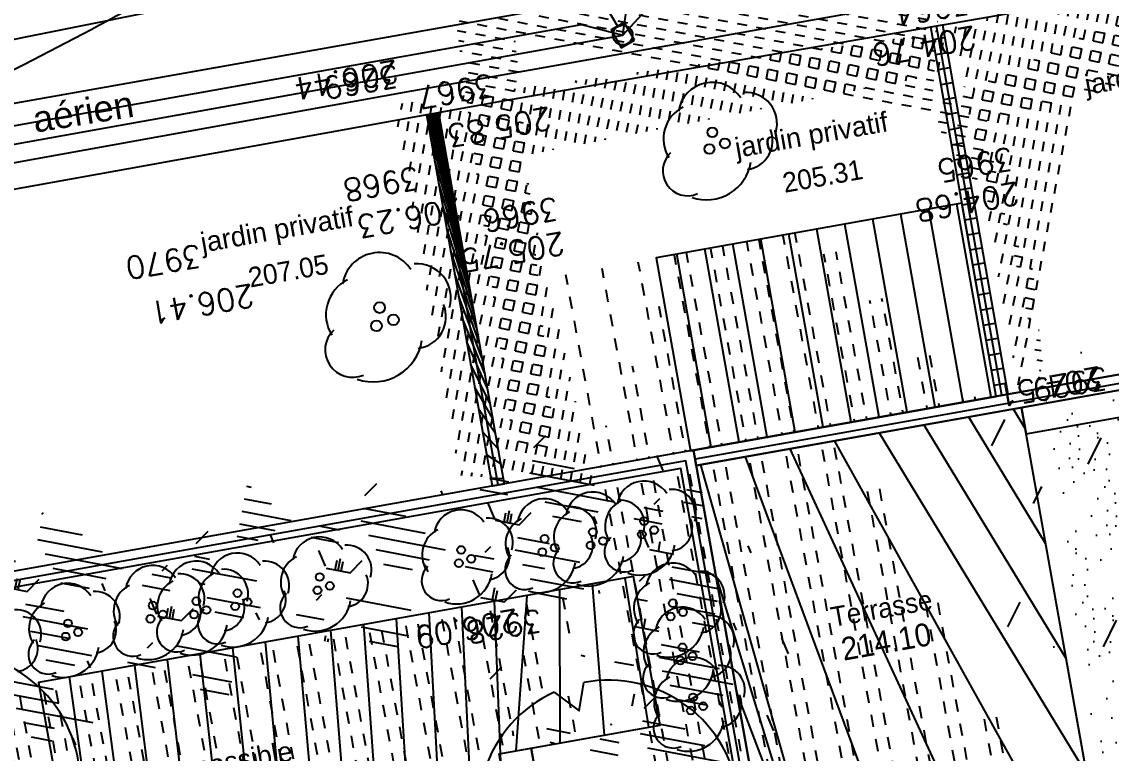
# Model space of a CAD drawing. Extents: x 0 to 613264, y -387505 to 675.
# Drawn here: x 438466 to 455120, y -289804 to -278618 of the extents above; entities that cross this region are included whole.
import ezdxf
from ezdxf.enums import TextEntityAlignment as Align
from ezdxf.lldxf.tags import DXFTag

# ---------------------------------------------------------------- set-up
doc = ezdxf.new("R2010")
doc.units = 0
for name, color, linetype in [('CAB_SSL', 252, 'Continuous'), ('EDF_SSL', 252, 'Texte-Electricite'), ('Fond topo - CLO_MUR', 252, 'Continuous'), ('Fond topo - EDF', 252, 'Continuous'), ('Fond topo - Z_500', 252, 'Continuous'), ('GAZ_SSL', 252, 'Texte-GAZ'), ('prlm-VRD', 2, 'Continuous'), ('SA - arbre', 252, 'Continuous'), ('SA - arbuste', 252, 'Continuous'), ('SA - bât A-B', 252, 'Continuous'), ('SA - béton balayé', 252, 'Continuous'), ('SA - clôture', 252, 'DIVISE2'), ('SA - couvre sol', 252, 'Continuous'), ('SA - haie séparative', 252, 'Continuous'), ('SA - limite revêtement', 252, 'Continuous'), ('SA - muret béton', 252, 'Continuous'), ('SA - platelage bois', 252, 'Continuous'), ('SA - végétation basse', 252, 'Continuous')]:
    doc.layers.add(name, color=color, linetype=linetype)
for name, color, linetype, plot in [('Fond topo - N', 252, 'Continuous', False), ('Fond topo - NCACHE', 252, 'Continuous', False), ('Fond topo - ZCACHE', 252, 'Continuous', False)]:
    doc.layers.add(name, color=color, linetype=linetype, plot=plot)
doc.layers.add('Fond topo - P', color=252, linetype='Continuous', lineweight=50)
doc.layers.add('Fond topo - VOI', color=252, linetype='Continuous', lineweight=25)
doc.styles.add('Arial', font='arial.ttf')
doc.styles.add('Lignes', font='arial.ttf', dxfattribs={"height": 0.35})
doc.styles.add('SIMPLEX', font='simplex_.ttf', dxfattribs={"height": 1.25})
doc.styles.add('Tronçons', font='arial.ttf', dxfattribs={"height": 0.25})
tags = doc.linetypes.add('DIVISE2', pattern=[15.874999761581421, 6.349999904632568, -3.174999952316284, 0, -3.174999952316284, 0, -3.174999952316284]).pattern_tags.tags
tags[14:15] = [DXFTag(74, 4), DXFTag(75, 0), DXFTag(340, '0'), DXFTag(46, 0.0), DXFTag(50, 0.0), DXFTag(44, 0.0), DXFTag(45, 0.0)]
tags[12:13] = [DXFTag(74, 4), DXFTag(75, 0), DXFTag(340, '0'), DXFTag(46, 0.0), DXFTag(50, 0.0), DXFTag(44, 0.0), DXFTag(45, 0.0)]
tags[10:11] = [DXFTag(74, 4), DXFTag(75, 0), DXFTag(340, '0'), DXFTag(46, 0.0), DXFTag(50, 0.0), DXFTag(44, 0.0), DXFTag(45, 0.0)]
tags[8:9] = [DXFTag(74, 4), DXFTag(75, 0), DXFTag(340, '0'), DXFTag(46, 0.0), DXFTag(50, 0.0), DXFTag(44, 0.0), DXFTag(45, 0.0)]
tags[6:7] = [DXFTag(74, 4), DXFTag(75, 0), DXFTag(340, '0'), DXFTag(46, 0.0), DXFTag(50, 0.0), DXFTag(44, 0.0), DXFTag(45, 0.0)]
tags[4:5] = [DXFTag(74, 4), DXFTag(75, 0), DXFTag(340, '0'), DXFTag(46, 0.0), DXFTag(50, 0.0), DXFTag(44, 0.0), DXFTag(45, 0.0)]
tags = doc.linetypes.add('Texte-BT', pattern='A,5,-0.25,["BT",Lignes,S=1,R=0,X=0,Y=-0.18],-1.25', length=6.5).pattern_tags.tags
tags[15:16] = [DXFTag(74, 4), DXFTag(75, 0), DXFTag(340, '0'), DXFTag(46, 0.0), DXFTag(50, 0.0), DXFTag(44, 0.0), DXFTag(45, 0.0)]
tags[4:5] = [DXFTag(74, 4), DXFTag(75, 0), DXFTag(340, '0'), DXFTag(46, 0.0), DXFTag(50, 0.0), DXFTag(44, 0.0), DXFTag(45, 0.0)]
tags = doc.linetypes.add('Texte-Electricite', pattern='A,5,-0.25,["ELEC",Lignes,S=1,R=0,X=0,Y=-0.18],-1.25', length=6.5).pattern_tags.tags
tags[15:16] = [DXFTag(74, 4), DXFTag(75, 0), DXFTag(340, '0'), DXFTag(46, 0.0), DXFTag(50, 0.0), DXFTag(44, 0.0), DXFTag(45, 0.0)]
tags[4:5] = [DXFTag(74, 4), DXFTag(75, 0), DXFTag(340, '0'), DXFTag(46, 0.0), DXFTag(50, 0.0), DXFTag(44, 0.0), DXFTag(45, 0.0)]
tags = doc.linetypes.add('Texte-GAZ', pattern='A,5,-0.25,["GAZ",Lignes,S=1,R=0,X=0,Y=-0.18],-1.25', length=6.5).pattern_tags.tags
tags[15:16] = [DXFTag(74, 4), DXFTag(75, 0), DXFTag(340, '0'), DXFTag(46, 0.0), DXFTag(50, 0.0), DXFTag(44, 0.0), DXFTag(45, 0.0)]
tags[4:5] = [DXFTag(74, 4), DXFTag(75, 0), DXFTag(340, '0'), DXFTag(46, 0.0), DXFTag(50, 0.0), DXFTag(44, 0.0), DXFTag(45, 0.0)]
tags = doc.linetypes.add('Texte-MT', pattern='A,5,-0.25,["MT",Lignes,S=1,R=0,X=0,Y=-0.18],-1.25', length=6.5).pattern_tags.tags
tags[15:16] = [DXFTag(74, 4), DXFTag(75, 0), DXFTag(340, '0'), DXFTag(46, 0.0), DXFTag(50, 0.0), DXFTag(44, 0.0), DXFTag(45, 0.0)]
tags[4:5] = [DXFTag(74, 4), DXFTag(75, 0), DXFTag(340, '0'), DXFTag(46, 0.0), DXFTag(50, 0.0), DXFTag(44, 0.0), DXFTag(45, 0.0)]
pattern_1 = [(216.5063332809896, (-277130161.1279894, -473864756.7787022), (14.87279096815364, -20.09477765036497), [])]
pattern_2 = [(280.4264001144857, (-277130161.1279894, -473864756.7787022), (55.32121061969438, 10.17969329456503), []), (280.4264001144857, (-277130142.6875859, -473864753.3854711), (55.32121061969438, 10.17969329456503), [18.75, -18.75]), (280.4264001144857, (-277130124.2471823, -473864749.99224), (55.32121061969438, 10.17969329456503), [18.75, -18.75])]
pattern_3 = [(349.2763985886067, (-277130161.1279894, -473864756.7787022), (22.32856350872324, 117.9043497231417), [37.5000005625, -202.5000030375]), (79.27639858860677, (-277130147.3110734, -473864759.3953308), (-235.8086994462835, 44.65712701744649), [15.000000225, -105.000001575]), (79.27639858860677, (-277130138.0997961, -473864761.1397498), (-235.8086994462835, 44.65712701744649), [15.000000225, -105.000001575]), (79.27639858860677, (-277130142.7054347, -473864760.2675403), (-235.8086994462835, 44.65712701744649), [18.75000028125, -101.25000151875]), (112.9664661186067, (-277130151.916716, -473864758.5231205), (-191.1515722884832, 280.4658259369293), [12.00000018, -420.7461593111922]), (45.58633105860677, (-277130133.4941673, -473864762.0119574), (22.32856353476547, 117.9043498154048), [12.00000018, -420.7461593111923]), (45.58633105860677, (-277130124.2828801, -473864763.7563783), (22.32856353476547, 117.9043498154048), [26.00000039, -406.6661590999923]), (112.9664661186067, (-277130161.1279894, -473864756.7787022), (-191.1515722884832, 280.4658259369293), [26.00000039, -406.6661590999922]), (349.2763985886067, (-277130073.3609553, -473864750.4999832), (22.32856350872324, 117.9043497231417), [44.42455106636825, -195.5754525336318]), (349.2763985886067, (-277130085.1249766, -473864728.4255323), (22.32856350872324, 117.9043497231417), [82.81008944215131, -56.09585564143782, 43.07431864611476, -58.01973967029608]), (349.2763985886067, (-277130096.7337571, -473864706.3804808), (22.32856350872324, 117.9043497231417), [119.4799495921992, -46.28746189431191, 29.47870124218051, -44.75389087130835]), (349.2763985886067, (-277130108.4191755, -473864684.3209158), (22.32856350872324, 117.9043497231417), [100.4611429069171, -139.5388606930829]), (349.2763985886067, (-277130104.5097786, -473864665.2146754), (22.32856350872324, 117.9043497231417), [65.56973938354608, -174.4302642164539])]
pattern_4 = [(349.2763985886067, (-277130152.3634321, -473864750.8052154), (32.26715867605478, 9.155903067109474), [15.0000006, -15.0000006]), (79.27639858860677, (-277130152.3634321, -473864750.8052154), (-9.155903067109474, 32.26715867605478), [15.0000006, -15.0000006])]

# ---------------------------------------------------------------- blocks, each defined once
blk = doc.blocks.new('EDF11')
at = {"ltscale": 2}
for p, q in [((-0.5, 0.5), (-0.426635, 0.255449)), ((0.4266350000000001, 0.255449), (0.5, 0.5))]:
    blk.add_line(p, q, dxfattribs=at)
at = {"ltscale": 2, "flags": 128}
blk.add_lwpolyline([(-0.5, -0.5), (0.5, -0.5), (0.5, 0.5), (-0.5, 0.5)], close=True, dxfattribs=at)
for points in [[(-0.426635, -0.255449), (-0.5, -0.5)], [(0.5, -0.5), (0.4266350000000001, -0.255449)]]:
    blk.add_lwpolyline(points, dxfattribs=at)
blk = doc.blocks.new('EDF02')
at = {"ltscale": 2}
for p, q in [((0.875, 2.75), (0.875, 2.95)), ((-0.875, 2.25), (0.875, 2.75)), ((0, 1.535431), (0, 2.5)), ((-0.875, 2.25), (-0.875, 2.05)), ((0.978086, 1.392164), (0.895804, 1.204402)), ((1.125, 1.349688), (1.125, 1.178214)), ((1.271914, 1.392164), (1.354196, 1.204402)), ((0, 0.15), (0, 0.9586370000000001))]:
    blk.add_line(p, q, dxfattribs=at)
for centre, radius in [((1.125, 1.625), 0.2), ((0, 0), 0.15)]:
    blk.add_circle(centre, radius, dxfattribs=at)
blk.add_arc((0.557686, 1.79611), 0.574625, 2.870977029506814, 166.0535219962534, dxfattribs=at)
at = {"style": 'SIMPLEX'}
blk.add_text('W', height=0.4, dxfattribs=at).set_placement((0, 1.217323), align=Align.MIDDLE_CENTER)
blk = doc.blocks.new('PTOPO')
at = {"layer": 'Fond topo - NCACHE', "style": 'SIMPLEX'}
blk.add_attdef('MAT', text='', height=0.34, dxfattribs=at).set_placement((0.09999999986030161, -0.09999999962747097), align=Align.TOP_LEFT)
at = {"layer": 'Fond topo - ZCACHE', "style": 'SIMPLEX'}
blk.add_attdef('ALT', (0.09999999986030161, 0.09999999962747097), '', height=0.34, dxfattribs=at)
blk = doc.blocks.new('A$C1F970F0F')
at = {"layer": 'SA - bât A-B'}
h = blk.add_hatch(dxfattribs=at)
h.set_pattern_fill('_USER', color=256, scale=25, angle=-143.4936667190104, style=0, pattern_type=0)
h.set_pattern_definition(pattern_1)
h.paths.add_polyline_path([(-2262.227153823379, 6186.304404068795), (-2244.599041303432, 6189.353687182052), (-2144.716659158222, 5624.584236291379), (-2162.437450889343, 5621.42624650557)])
h = blk.add_hatch(dxfattribs=at)
h.set_pattern_fill('_USER', color=256, scale=25, angle=-143.4936667190104, style=0, pattern_type=0)
h.set_pattern_definition(pattern_1)
h.paths.add_polyline_path([(-3032.812801826266, 6052.072284277944), (-3014.971640419207, 6055.302257505834), (-2914.587628027269, 5487.388523602552), (-2932.31287342904, 5484.255525337299)])
at = {"layer": 'SA - béton balayé'}
h = blk.add_hatch(dxfattribs=at)
h.set_pattern_fill('BETON_BALAYE', color=256, scale=49.99999999999999, angle=-10.72360141139323, style=0, pattern_type=2)
h.set_pattern_definition([(349.2763985886067, (-277130161.1279894, -473864756.7787022), (117.3825536141096, 28.65896207176165), [749.9999999999999, -99.99999999999999, 250, -49.99999999999999]), (349.2763985886067, (-277130091.1375459, -473864744.5890418), (-36.75306622226226, 74.64222748057564), [150, -16.5, 299.9999999999999, -37.49999999999999]), (349.2763985886067, (-277130128.6565508, -473864719.6726964), (261.6928111209335, -15.46358973923611), [399.9999999999999, -69.99999999999999, 200, -49.99999999999999])])
edge = h.paths.add_edge_path()
edge.add_line((-3029.358420432381, 2725.663300409979), (-3176.503412120477, 2699.68824411886))
edge.add_line((-3176.503412120477, 2699.68824411886), (-3197.938926788104, 2817.762816654752))
edge.add_line((-3197.938926788104, 2817.762816654752), (-2585.414526747907, 2927.205998263748))
edge.add_line((-2585.414526747906, 2927.205998263748), (-2578.826355698741, 2888.03185968563))
edge.add_line((-2578.826355698741, 2888.03185968563), (-1904.134724859205, 2936.930201529326))
edge.add_line((-1904.134724859205, 2936.930201529326), (-556.7846852388789, 3176.476094804919))
edge.add_arc((-574.2892230096678, 3274.932131851878), 100.0000003678063, 280.0812987824421, 378.0302388281741)
edge.add_arc((1605.009413828708, 4000.887508871435), 2197.033974330638, 193.9407361550014, 198.4415558139132, ccw=False)
edge.add_line((-527.3118890800722, 3471.582166447442), (-688.4548001430187, 4457.417421807394))
edge.add_arc((-1789.293175567613, 4303.567778650573), 1111.537152553589, 7.955943186170549, 45.96465422619263)
edge.add_arc((19.33927830369248, 6251.945001042874), 1547.302139566071, 192.879059078743, 227.9674271135737, ccw=False)
edge.add_line((-1489.03695480859, 5907.060889278498), (-1560.044395075191, 6307.792480241876))
edge.add_line((-1560.044395075191, 6307.792480241875), (-1284.318385454477, 6356.528171834126))
edge.add_line((-1284.318385454477, 6356.528171834125), (-1215.319194815332, 5966.159823136683))
edge.add_arc((19.3392790080029, 6251.94500138343), 1267.302140410601, 193.0326782619799, 228.1653141634967)
edge.add_arc((-1789.293174348239, 4303.567779083163), 1391.537151259583, 7.955943178051314, 46.18746477798038, ccw=False)
edge.add_line((-411.1498586048565, 4496.172671736105), (-275.2797675438888, 3639.964293068523))
edge.add_arc((3153.449018752114, 4499.098145884332), 3534.726590138055, 194.066934089328, 205.9179933813439)
edge.add_arc((1360.60453142281, 3627.843744498979), 1541.393806160593, 205.917993299705, 223.4935397732298)
edge.add_arc((5328.644473156121, 7392.522830198402), 7011.142392459067, 223.4935397712739, 227.6166324867172)
edge.add_line((602.5175779411827, 2213.735113210599), (898.3231051051232, 2004.633868360899))
edge.add_line((898.3231051051231, 2004.633868360899), (847.6940603821262, 1728.843869632567))
edge.add_arc((1998.283496401869, 4025.384621252822), 2568.648569604794, 204.8031901930446, 243.3886814322684, ccw=False)
edge.add_arc((-512.7503180231788, 2859.286821588871), 199.9999996293523, 26.27723080957601, 100.08129874951)
edge.add_line((-547.7593932520969, 3056.198894580915), (-1889.254979973833, 2817.69386697183))
edge.add_line((-1889.254979973833, 2817.69386697183), (-1913.538162964921, 2815.933940840666))
edge.add_line((-1913.538162964921, 2815.933940840666), (-2036.659527240996, 1231.702232686619))
edge.add_line((-2036.659527240996, 1231.702232686619), (-2036.482519291774, 133.7400379066587))
edge.add_arc((-1936.482520511362, 133.7561594007732), 100.0000000799253, 180.0092369357546, 270.0092369145096)
edge.add_line((-1936.466399054336, 33.7561606747783), (-1436.448871649034, 33.83677102289278))
edge.add_line((-1436.448871649034, 33.83677102289275), (-1436.428442326689, -86.1632271734652))
edge.add_line((-1436.42844232669, -86.1632271734652), (-1936.447053287466, -86.24383772407744))
edge.add_arc((-1936.482520706155, 133.7561592480878), 219.9999998311147, 180.0092368832574, 270.00923697005237, ccw=False)
edge.add_line((-2156.482517686297, 133.7206921626651), (-2156.660235340263, 1236.084975973609))
edge.add_line((-2156.660235340263, 1236.084975973609), (-2034.581792946551, 2807.161291871891))
edge.add_line((-2034.581792946552, 2807.16129187189), (-3029.358420432381, 2725.663300409979))
at = {"layer": 'SA - couvre sol'}
h = blk.add_hatch(dxfattribs=at)
h.set_pattern_fill('PELOUSE6', color=256, scale=20.0000003, angle=-10.72360141139323, style=0, pattern_type=2)
h.set_pattern_definition(pattern_3)
edge = h.paths.add_edge_path()
edge.add_line((-1632.742975582498, 6295.544812236144), (-1560.044395075191, 6307.792480241875))
edge.add_line((-1560.044395075191, 6307.792480241875), (-1489.03695480859, 5907.060889278497))
edge.add_arc((19.33927858444463, 6251.945001274068), 1547.302139910603, 192.8790590847714, 227.9674271115839)
edge.add_arc((-1789.293174050157, 4303.567779405864), 1111.537150936208, 7.955943158439197, 45.96465425536343, ccw=False)
edge.add_line((-688.4548001430188, 4457.417421807394), (-527.3118889386417, 3471.58216556757))
edge.add_arc((1605.009461608266, 4000.887523045971), 2197.034024191142, 193.9407362367347, 198.4415558475564)
edge.add_arc((-574.2892230041205, 3274.93213175604), 100.0000002636742, -79.91870121107519, 18.030237186463182, ccw=False)
edge.add_line((-556.7846852388786, 3176.476094804919), (-1904.134724859205, 2936.930201529326))
edge.add_line((-1904.134724859205, 2936.930201529326), (-2578.826355698741, 2888.03185968563))
edge.add_line((-2578.826355698741, 2888.03185968563), (-2585.414526747907, 2927.205998263748))
edge.add_line((-2585.414526747906, 2927.205998263748), (-2211.215455834145, 2993.726689657081))
edge.add_line((-2211.215455834145, 2993.726689657081), (-2206.564282920079, 2967.62709109135))
edge.add_line((-2206.564282920079, 2967.62709109135), (-1076.313708471887, 3169.047462598764))
edge.add_line((-1076.313708471887, 3169.047462598764), (-1533.723094155923, 5733.468543553034))
edge.add_line((-1533.723094155923, 5733.468543553034), (-1632.742975582498, 6295.544812236144))
h = blk.add_hatch(dxfattribs=at)
h.set_pattern_fill('PELOUSE6', color=256, scale=20.0000003, angle=-10.72360141139323, style=0, pattern_type=2)
h.set_pattern_definition(pattern_3)
h.paths.add_polyline_path([(-3402.623808803382, 4002.738312271429), (-3437.712507589949, 4199.636212808002), (-3240.81464163304, 4234.725105514619), (-3223.270195233028, 4136.276172657652), (-2523.393668735908, 4261.000187694139), (-2562.872126556909, 4482.529666060197), (-2956.667858459632, 4412.351880455288), (-2991.756751253422, 4609.249746452402), (-2794.85888531939, 4644.338639163351), (-2873.107116345795, 5083.420880229077), (-2676.209250280051, 5118.509773009871), (-2716.733466870143, 5345.90742274797), (-3626.306558289891, 5183.813676629252), (-3573.673219096088, 4888.466877775171), (-3886.433009378015, 4832.73039375921), (-3939.06634855449, 5128.077192704795), (-4875.622878340046, 4961.174765867798), (-4861.415331338533, 4881.450515412981), (-4762.966398399941, 4898.994961868626), (-4736.649728846019, 4751.321562402331), (-4835.098661767282, 4733.777116038193), (-4821.063104642834, 4655.017969675949), (-4544.422242371515, 4704.317750093585), (-4520.912684171495, 4572.396179924211), (-4896.002479472914, 4505.551953068259), (-5000.388478969709, 5091.303708193815), (-2644.601016008993, 5511.124216758372), (-2407.400474873673, 4180.096742493728)])
at = {"layer": 'SA - haie séparative'}
h = blk.add_hatch(dxfattribs=at)
h.set_pattern_fill('PAVES_EVERGREEN1', color=256, scale=30.0000012, angle=-10.72360141139323, style=0, pattern_type=2)
h.set_pattern_definition(pattern_4)
h.paths.add_polyline_path([(-1619.973523712326, 5718.098028927243), (-1551.059263427424, 5730.379100067538), (-1650.376307402157, 6292.52478415871), (-2244.599041303432, 6189.353687182052), (-2143.976201212991, 5624.716570198178), (-2079.255884489773, 5636.249909301485), (-2163.186105437295, 6130.963281003721), (-1705.455054970488, 6210.436199071914)])
h = blk.add_hatch(dxfattribs=at)
h.set_pattern_fill('PAVES_EVERGREEN1', color=256, scale=30.0000012, angle=-10.72360141139323, style=0, pattern_type=2)
h.set_pattern_definition(pattern_4)
h.paths.add_polyline_path([(-2933.536088477076, 5996.745618392967), (-2250.080451434038, 6117.54573802541), (-2262.227153823379, 6186.304404068795), (-3014.971640419207, 6055.302257505834), (-2913.790116030347, 5487.530646626008), (-2844.975265727826, 5499.794013222509)])
at = {"layer": 'SA - platelage bois'}
h = blk.add_hatch(dxfattribs=at)
h.set_pattern_fill('PASSERELLE', color=256, scale=150, angle=-79.57359988551433, style=0, pattern_type=2)
h.set_pattern_definition(pattern_2)
h.paths.add_polyline_path([(-2682.259015917702, 5833.516412470874), (-2629.626057688917, 5538.170995728142), (-2162.437450889343, 5621.42624650557), (-2214.626534444329, 5916.852252452367)])
h = blk.add_hatch(dxfattribs=at)
h.set_pattern_fill('PASSERELLE', color=256, scale=150, angle=-79.57359988551433, style=0, pattern_type=2)
h.set_pattern_definition(pattern_2)
h.paths.add_polyline_path([(-2620.97345956973, 5515.335935919651), (-2502.81170611555, 4852.282894687006), (-2443.742160207151, 4862.808517934202), (-2447.689753756186, 4884.960050094878), (-2009.592002227209, 4963.032836514003), (-2123.806348249311, 5603.935390036188)])
h = blk.add_hatch(dxfattribs=at)
h.set_pattern_fill('PASSERELLE', color=256, scale=150, angle=-79.57359988551433, style=0, pattern_type=2)
h.set_pattern_definition(pattern_2)
h.paths.add_polyline_path([(-4875.622878340046, 4961.174765867798), (-4861.415331338533, 4881.450515412981), (-4762.966398399941, 4898.994961868626), (-4736.649728846019, 4751.321562402331), (-4835.098661767282, 4733.777116038193), (-4821.063104642834, 4655.017969675949), (-4544.422242371515, 4704.317750093585), (-4520.912684171495, 4572.396179924211), (-4068.335335630077, 4653.049355077584), (-4065.528224184668, 4637.297525763334), (-2881.979355956483, 4848.216111185977), (-2922.331582675059, 5074.648656927342), (-2676.209250280051, 5118.509773009871), (-2716.733466870143, 5345.90742274797), (-3626.306558289891, 5183.813676629252), (-3573.673219096088, 4888.466877775171), (-3886.433009378015, 4832.73039375921), (-3939.06634855449, 5128.077192704795)])
at = {"layer": 'SA - végétation basse'}
h = blk.add_hatch(dxfattribs=at)
h.set_pattern_fill('PELOUSE3', color=256, scale=30.0000012, angle=-10.72360141139323, style=0, pattern_type=2)
h.set_pattern_definition([(63.75228758860676, (-277130161.1279894, -473864756.7787022), (-23.45095126548362, 279.2401461521268), [45.00000179999999, -235.223134908925]), (63.75228758860676, (-277130070.6913459, -473864682.3057902), (-23.45095126548362, 279.2401461521268), [45.00000179999999, -235.223134908925]), (63.75228758860676, (-277129980.2547024, -473864607.8328782), (-23.45095126548362, 279.2401461521268), [45.00000179999999, -235.223134908925]), (94.80050958860676, (-277130161.1279894, -473864756.7787022), (-147.3804408980185, 27.9107051026506), [30.00000119999999, -250.223135508925]), (94.80050958860676, (-277130070.6913459, -473864682.3057902), (-147.3804408980185, 27.9107051026506), [30.00000119999999, -250.223135508925]), (94.80050958860676, (-277129980.2547024, -473864607.8328782), (-147.3804408980185, 27.9107051026506), [30.00000119999999, -250.223135508925]), (349.2763985886067, (-277130150.4254121, -473864748.9555228), (90.43664346942202, 74.47291196122701), [0, -150.000006]), (349.2763985886067, (-277130128.2907439, -473864741.178331), (90.43664346942202, 74.47291196122701), [0, -150.000006]), (349.2763985886067, (-277130131.1123402, -473864724.186572), (90.43664346942202, 74.47291196122701), [0, -150.000006]), (349.2763985886067, (-277130107.9907268, -473864726.3211191), (90.43664346942202, 74.47291196122701), [0, -150.000006]), (349.2763985886067, (-277130114.7958684, -473864688.3802859), (90.43664346942202, 74.47291196122701), [0, -150.000006]), (349.2763985886067, (-277130145.871033, -473864715.8131706), (90.43664346942202, 74.47291196122701), [0, -150.000006]), (349.2763985886067, (-277130146.4181992, -473864709.3189448), (90.43664346942202, 74.47291196122701), [0, -150.000006]), (349.2763985886067, (-277130146.4030777, -473864682.394556), (90.43664346942202, 74.47291196122701), [0, -150.000006]), (349.2763985886067, (-277130175.4900693, -473864748.6971968), (90.43664346942202, 74.47291196122701), [0, -150.000006]), (349.2763985886067, (-277130174.2875769, -473864733.9636422), (90.43664346942202, 74.47291196122701), [0, -150.000006]), (349.2763985886067, (-277130189.2665902, -473864747.5843463), (90.43664346942202, 74.47291196122701), [0, -150.000006]), (349.2763985886067, (-277130188.2321773, -473864725.3383205), (90.43664346942202, 74.47291196122701), [0, -150.000006]), (349.2763985886067, (-277130175.8128164, -473864713.4801186), (90.43664346942202, 74.47291196122701), [0, -150.000006]), (349.2763985886067, (-277130177.2053921, -473864699.0031776), (90.43664346942202, 74.47291196122701), [0, -150.000006]), (349.2763985886067, (-277130185.5838336, -473864679.4629427), (90.43664346942202, 74.47291196122701), [0, -150.000006]), (349.2763985886067, (-277130158.2804474, -473864698.11404), (90.43664346942202, 74.47291196122701), [0, -150.000006]), (349.2763985886067, (-277130203.1613337, -473864706.8047658), (90.43664346942202, 74.47291196122701), [0, -150.000006]), (349.2763985886067, (-277130212.652973, -473864733.433686), (90.43664346942202, 74.47291196122701), [0, -150.000006]), (349.2763985886067, (-277130184.8232839, -473864761.1398489), (90.43664346942202, 74.47291196122701), [0, -150.000006]), (349.2763985886067, (-277130166.9053067, -473864770.5176433), (90.43664346942202, 74.47291196122701), [0, -150.000006]), (349.2763985886067, (-277130182.8034158, -473864783.9612368), (90.43664346942202, 74.47291196122701), [0, -150.000006]), (349.2763985886067, (-277130135.5774301, -473864791.408701), (90.43664346942202, 74.47291196122701), [0, -150.000006]), (349.2763985886067, (-277130151.59432, -473864765.1885123), (90.43664346942202, 74.47291196122701), [0, -150.000006]), (349.2763985886067, (-277130132.6665843, -473864764.2846365), (90.43664346942202, 74.47291196122701), [0, -150.000006])])
h.paths.add_polyline_path([(-1893.276800445001, 4312.839610432731), (-1362.164649133924, 4407.488362615771), (-1585.159879443624, 5658.804133718273), (-2115.745252433012, 5564.249257842735)])
at = {"layer": 'CAB_SSL', "elevation": 9.999999999999998e-08, "flags": 128}
blk.add_lwpolyline([(-10812.15457855182, 5600.426800125627), (-8720.280241838846, 5090.654580446419), (-5742.369525281366, 5634.629537405877), (-2733.176347276875, 6173.938624268192), (-522.7757441125186, 8575.296708000737)], dxfattribs=at)
at = {"layer": 'EDF_SSL', "linetype": 'Texte-BT', "elevation": 9.999999999999998e-08, "flags": 128}
blk.add_lwpolyline([(-10355.65903211059, 43.80952892260893), (-10201.4030772041, 1251.685514822027), (-8720.280241838846, 5090.654580446419), (-8647.88838211094, 5140.669551381001), (-5813.541010319846, 5655.541528388557), (-5754.775129047494, 5632.363405789478), (-5714.151306698284, 5669.525972244278), (-2796.400100172239, 6190.043639552574), (-2733.176347276875, 6173.938624268192), (-2724.610103663505, 6234.621653891018), (-576.9868819294611, 8573.42365167172), (-522.7757441125186, 8575.296708000737), (1439.543237064798, 9649.961943709872), (1486.297190266059, 9780.607536286585), (3247.574149104787, 10693.56387743918), (3311.706751861017, 10686.95005152967), (3338.557006230488, 10734.01793882097), (5093.795445683761, 11622.80777854973), (5197.512327865115, 11601.77622754824)], dxfattribs=at)
at = {"layer": 'EDF_SSL', "linetype": 'Texte-MT', "flags": 128}
blk.add_lwpolyline([(-8369.911624552822, 5276.099588330418), (-5994.287512905468, 5699.674866922907), (-3013.422435617031, 6298.709752970984), (-2917.709661664371, 6238.158421745848)], dxfattribs=at)
at = {"layer": 'Fond topo - CLO_MUR', "ltscale": 2, "flags": 128}
for points in [[(-8287.804432590101, 5102.5437522476), (-7605.580502524027, 5235.945156469854), (-7039.43552686364, 5336.352074012237), (-6395.723901147811, 5453.96015665399), (-5999.626927920504, 5521.547280024518), (-5163.393101620775, 5668.773234621937), (-3462.542645871017, 5974.273767689828), (-2916.536404471398, 6073.123024295499), (-2187.945600606779, 6199.153509733841), (-1340.114493704695, 6346.414657207387)], [(-1845.115370201808, 6303.349680269662), (-3061.641378804426, 6087.328892188127), (-4159.975300858594, 5888.705770611459), (-4922.787367467585, 5755.253774575041), (-5452.543621078548, 5661.757849989244), (-6482.162746370075, 5480.989585806478), (-7372.575279741799, 5320.31426016191), (-8294.997535587892, 5143.806105512086)]]:
    blk.add_lwpolyline(points, dxfattribs=at)
at = {"layer": 'Fond topo - VOI', "ltscale": 2, "flags": 128}
blk.add_lwpolyline([(-1810.126125579658, 7806.729356369272), (-1818.437630922503, 7797.67231953392), (-2147.295724640985, 7358.689701952695, -0.09347702106782851), (-3270.33154037118, 6339.713540967097, -0.0221588329524114), (-3673.738564147064, 6116.107836508872, -0.01218349001893588), (-4159.975300858594, 5888.705770611459)], format="xyb", dxfattribs=at)
at = {"layer": 'GAZ_SSL', "linetype": 'Texte-GAZ', "elevation": 9.999999999999998e-08, "flags": 128}
blk.add_lwpolyline([(-10544.31541955609, 4849.463266287231), (-2844.361894995576, 6215.21841119217), (-619.059840477988, 6565.404650589751), (-558.7307695276991, 6580.824982418972), (-429.4804532838041, 7139.21704900553), (-208.0795472043819, 8868.909145672174), (360.6838398219811, 9157.908141542406), (425.0188701159018, 9327.634198507636), (4535.248673246207, 11485.07622468802), (4713.322312771974, 11477.46920417039), (5559.734467376861, 11914.17321717021), (6091.203610633145, 12178.61605624058), (6292.964946063797, 12126.43026770143), (6627.254129528154, 11179.86214373141), (7472.768662736402, 9124.4680223983), (7947.08689338462, 9062.48922912452), (8070.821797205262, 8793.497098507169), (8796.806101210752, 9110.108422938276), (9553.586430744355, 9252.290517349746)], dxfattribs=at)
at = {"layer": 'SA - arbre', "ltscale": 1.920000076293945, "elevation": 9.999999999999998e-08, "flags": 128}
blk.add_lwpolyline([(-2837.887804877758, 5169.260294301555), (-2799.579284099952, 5140.613852967764), (-2792.443927958966, 5183.86569967349)], dxfattribs=at)
at = {"layer": 'SA - arbre', "ltscale": 1.920000076293945}
for centre, start, end in [((-3762.467718758773, 5031.34343604551), 5.615758488842114, 100.95514862453), ((-2754.482069887779, 4987.749053783713), 5.615758488842114, 100.9551485702657), ((-2754.482069887779, 4987.749053783713), 114.6790985122949, 210.1704842050026)]:
    blk.add_arc(centre, 199.7567998, start, end, dxfattribs=at)
at = {"layer": 'SA - arbuste'}
for centre in [(-2596.320885158495, 6025.143899928508), (-2577.027908184055, 6008.169408071542), (-2600.664145096641, 5999.784130132337)]:
    blk.add_circle(centre, 7.5, dxfattribs=at)
at = {"layer": 'SA - arbuste', "ltscale": 1.100000023841858}
for centre in [(-3104.905065473899, 5757.124004116244), (-3083.682790784406, 5738.452063003895), (-3109.682651360107, 5729.228257331793)]:
    blk.add_circle(centre, 8.249999999999998, dxfattribs=at)
at = {"layer": 'SA - arbuste', "ltscale": 0.800000011920929}
for centre in [(-2700.607297296721, 5430.511813825005), (-2778.857436268214, 5413.840153742474), (-2704.081905224362, 5410.223997983737), (-2685.172915804375, 5416.932220204288), (-2852.661021676472, 5403.593464522771), (-2837.226640184126, 5390.013870902054), (-2782.332044190307, 5393.552337805368), (-2763.423054775867, 5400.260560121756), (-2980.231751764987, 5386.57266575691), (-2856.135629604113, 5383.305648681503), (-2983.706359692628, 5366.284849915642), (-2964.797370272641, 5372.993072136192), (-3196.398493498737, 5345.150089866992), (-3199.873101443707, 5324.862273934218), (-3180.964112006391, 5331.570496246275), (-3385.070486528381, 5308.210000284043), (-3322.179822200417, 5320.523363481248), (-3306.745440708071, 5306.943769860531), (-3451.752399651056, 5301.459320794868), (-3369.636105036035, 5294.630406663326), (-3325.654430105182, 5300.235547635647), (-2656.534608371993, 5305.085087321492), (-2641.100226879647, 5291.505493700774), (-3581.242184010898, 5274.305095405945), (-3455.227007596026, 5281.171504862094), (-3436.318018158709, 5287.879727174151), (-3388.545094456022, 5287.922184442776), (-2660.009216299634, 5284.797271480224), (-3565.807802518551, 5260.725501785228), (-3584.716791938539, 5254.017279564677), (-2641.84136561748, 5237.706472876231), (-2626.406984125133, 5224.126879255513), (-2645.31597354512, 5217.418657034962), (-2625.653960707899, 5161.162942099392), (-2629.12856863554, 5140.875126258124), (-2610.219579215553, 5147.583348478674)]:
    blk.add_circle(centre, 6, dxfattribs=at)
for centre, radius, start, end in [((-2596.460757048727, 6049.638307951955), 52.09335999999999, 32.90494436753904, 171.1222226947237), ((-2544.453220329672, 6038.923758430276), 47.1596, 342.9842594908044, 94.63470455183064), ((-2616.957048077533, 6015.330456381609), 53.97568, 116.3248627154267, 211.8320558480262), ((-2548.619700679908, 6012.66997112402), 44.59584, 277.883133485357, 22.28760127864609), ((-2634.061155635512, 5966.097487820349), 37.90984, 133.2696683756754, 293.7521367712873), ((-2605.022148016871, 5990.333980626742), 68.40896, 251.0377365927819, 350.7437825594993), ((-3105.058924536031, 5784.067852919835), 57.302696, 32.90494446987595, 171.1222226947237), ((-3047.850634162193, 5772.281848468189), 51.87555999999999, 342.9842593830564, 94.63470455183064), ((-3127.604844708479, 5746.329216114866), 59.373248, 116.3248625983236, 211.8320556474566), ((-3052.433762562981, 5743.402682386853), 49.055424, 277.8831336929231, 22.28760147896251), ((-3146.419363003816, 5692.172950769818), 41.700824, 133.2696685099055, 293.7521368039007), ((-3114.476454601477, 5718.833092909587), 75.249856, 251.0377366534478, 350.7437826660631)]:
    blk.add_arc(centre, radius, start, end, dxfattribs=at)
at = {"layer": 'SA - arbuste', "ltscale": 0.6399999856948853}
for centre, radius, start, end in [((-2700.719194814729, 5450.107340187993), 41.674688, 32.90494467775616, 171.122222747956), ((-2659.113165433662, 5441.535700626419), 37.72767999999999, 342.9842594908044, 94.63470461757107), ((-2852.77291919448, 5423.188990885759), 41.674688, 32.90494467775616, 171.122222747956), ((-2778.96933380355, 5433.435680013956), 41.674688, 32.90494467775616, 171.1222224813845), ((-2737.363304422484, 5424.864040452383), 37.72767999999999, 342.9842594908044, 94.63470461757107), ((-2980.343649282995, 5406.168192119898), 41.674688, 32.90494467775616, 171.1222224813845), ((-2811.166889830743, 5414.61735123268), 37.72767999999999, 342.9842594908044, 94.63470469373227), ((-2717.116227659541, 5422.661058916881), 43.180544, 116.3248626312973, 211.8320556308634), ((-2938.737619901929, 5397.596552558325), 37.72767999999999, 342.9842594908044, 94.63470461757107), ((-2869.169952039292, 5395.742709614648), 43.180544, 116.3248626312973, 211.8320556308634), ((-2795.366366625486, 5405.989398738512), 43.180544, 116.3248626312973, 211.8320556308634), ((-2662.446349740331, 5420.532670691642), 35.676672, 277.8831336789501, 22.28760147896251), ((-2996.740682104931, 5378.721910844454), 43.180544, 116.3248626312973, 211.8320556308634), ((-2740.696488688947, 5403.861010604779), 35.676672, 277.8831336789501, 22.28760178340445), ((-3196.510391034074, 5364.745616138474), 41.674688, 32.90494450850222, 171.1222224813845), ((-2814.500074120082, 5393.614321389408), 35.676672, 277.883133562608, 22.28760147896251), ((-2730.799513685266, 5383.274684101875), 30.327872, 133.2696686423436, 293.7521367830749), ((-3322.291719718425, 5340.118889844236), 41.674688, 32.90494450850222, 171.122222747956), ((-3154.904361653007, 5356.173976576901), 37.72767999999999, 342.9842594908044, 94.63470461757107), ((-2942.070804185721, 5376.593522619215), 35.676672, 277.8831336789501, 22.28760178340445), ((-2809.049652674088, 5366.603023927839), 30.327872, 133.2696686423436, 293.7521367830749), ((-2707.56830759382, 5402.663878328689), 54.727168, 251.0377365523678, 350.7437825057393), ((-3451.864297186393, 5321.05484706635), 41.674688, 32.90494467775616, 171.1222224813845), ((-3385.182384046389, 5327.805526647031), 41.674688, 32.90494467775616, 171.1222224813845), ((-3280.685690354688, 5331.547250191156), 37.72767999999999, 342.9842594908044, 94.63470461757107), ((-3212.907423878886, 5337.299334867364), 43.180544, 116.3248626312973, 211.8320556308634), ((-2882.853238082346, 5356.356334708135), 30.327872, 133.2696686423436, 293.7521365777301), ((-2859.622031973571, 5375.745529026455), 54.727168, 251.0377365152544, 350.7437825057393), ((-2785.818446542436, 5385.992218241827), 54.727168, 251.0377364883117, 350.7437825057393), ((-2656.646505890001, 5324.680613684479), 41.674688, 32.90494467775616, 171.1222224813845), ((-3410.258267805327, 5312.483207504777), 37.72767999999999, 342.9842594908044, 94.63470461757107), ((-3338.688752540361, 5312.672608568791), 43.180544, 116.3248626312973, 211.8320556308634), ((-3343.576354665322, 5319.233887085458), 37.72767999999999, 342.9842594908044, 94.63470461757107), ((-3158.237545942347, 5335.17094673363), 35.676672, 277.8831336789501, 22.28760178340445), ((-3010.423968153533, 5339.335536033781), 30.327872, 133.2696683174558, 293.7521367830749), ((-2987.19276203921, 5358.724730256263), 54.727168, 251.0377365152544, 350.7437827194919), ((-2615.040476508934, 5316.108974122907), 37.72767999999999, 342.9842594908044, 94.63470469373227), ((-3581.354081528906, 5293.900621768933), 41.674688, 32.90494467775616, 171.1222224813845), ((-3468.261330008329, 5293.608565790906), 43.180544, 116.3248626312973, 211.8320556308634), ((-3401.579416891201, 5300.359245375919), 43.180544, 116.3248626312973, 211.8320556308634), ((-2673.043538734813, 5297.234332413368), 43.180544, 116.3248626312973, 211.8320556308634), ((-3539.748052147839, 5285.32898220736), 37.72767999999999, 342.9842594908044, 94.63470461757107), ((-3284.01887462115, 5310.544220343552), 35.676672, 277.8831336789501, 22.28760178340445), ((-3226.590709904611, 5297.912960052357), 30.327872, 133.2696689600436, 293.7521365777301), ((-3597.751114373717, 5266.454340497821), 43.180544, 116.3248626312973, 211.8320556308634), ((-3413.591452071789, 5291.480177657173), 35.676672, 277.883133562608, 22.28760147896251), ((-3346.909538971991, 5298.23085715068), 35.676672, 277.8831336789501, 22.28760178340445), ((-3203.359503813165, 5317.302154279171), 54.727168, 251.0377365523678, 350.7437825057393), ((-2641.953263135487, 5257.301999239218), 41.674688, 32.90494450850222, 171.122222747956), ((-2618.373660815603, 5295.105944188129), 35.676672, 277.8831336789501, 22.28760178340445), ((-3659.736284680903, 5257.182816221449), 37.72767999999999, 342.9842594908044, 94.63470469373227), ((-3415.262702939803, 5260.972870565247), 30.327872, 133.2696683174558, 293.7521367830749), ((-3352.372038606291, 5273.286233666612), 30.327872, 133.2696683174558, 293.7521367830749), ((-3329.14083247464, 5292.675427980599), 54.727168, 251.0377365152544, 350.7437825057393), ((-2686.726824783414, 5257.847957602695), 30.327872, 133.2696686423436, 293.7521365777301), ((-2600.34723377175, 5248.73035958614), 37.72767999999999, 342.9842594908044, 94.63470461757107), ((-3543.081236454508, 5264.325952272582), 35.676672, 277.8831336789501, 22.28760178340445), ((-3481.94461605693, 5254.222190980233), 30.327872, 133.2696683174558, 293.7521367830749), ((-3458.713409942608, 5273.611385202714), 54.727168, 251.0377364883117, 350.7437829327423), ((-3392.03149682548, 5280.362064787728), 54.727168, 251.0377365152544, 350.7437827194919), ((-2658.350295980299, 5229.855717968107), 43.180544, 116.3248626312973, 211.8320556308634), ((-2663.495618669092, 5277.237151825176), 54.727168, 251.0377364883117, 350.7437829327423), ((-3663.069468964696, 5236.179786282338), 35.676672, 277.8831336789501, 22.28760178340445), ((-3611.434400399443, 5227.067965682816), 30.327872, 133.2696686423436, 293.7521367830749), ((-3588.203194307996, 5246.45715990963), 54.727168, 251.0377365152544, 350.7437827194919), ((-2603.680418061089, 5227.727329742867), 35.676672, 277.883133562608, 22.28760147896251), ((-2625.765858225907, 5180.758468462379), 41.674688, 32.90494450850222, 171.1222224813845), ((-2672.033582023354, 5190.469343061596), 30.327872, 133.2696683174558, 293.7521367830749), ((-2648.802375914579, 5209.858537379916), 54.727168, 251.0377365152544, 350.7437825057393), ((-2584.15982884484, 5172.186828900807), 37.72767999999999, 342.9842594908044, 94.63470469373227), ((-2642.162891070719, 5153.312187191268), 43.180544, 116.3248626312973, 211.8320556308634), ((-2587.493013151509, 5151.183798966028), 35.676672, 277.8831336789501, 22.28760147896251), ((-2655.846177096445, 5113.925812376263), 30.327872, 133.2696689600436, 293.7521365777301), ((-2632.614971004999, 5133.315006603076), 54.727168, 251.0377365152544, 350.7437827194919)]:
    blk.add_arc(centre, radius, start, end, dxfattribs=at)
at = {"layer": 'SA - bât A-B', "linetype": 'Continuous', "ltscale": 2.539999961853027, "elevation": 9.999999999999998e-08, "flags": 128}
for points in [[(-2379.561877123091, 4160.678618468924), (-1287.706386739186, 4355.256655555886), (-1533.3281392233, 5733.538927925641), (-2625.183746439677, 5538.961545481948)], [(-2625.18362971604, 5538.960890764502), (-1533.3281392233, 5733.538927925641), (-1528.420183853411, 5705.998419702933), (-1287.706386739186, 4355.256655555886), (-2379.561877231926, 4160.678618394747), (-2383.772544269017, 4184.306362056946), (-1315.544796799149, 4374.673732178404), (-1552.745712140069, 5705.703305953935), (-2621.004666534718, 5515.511050543934)], [(-1893.708275435095, 4312.762717788848), (-1886.60543287928, 4272.905816539507), (-1315.544796799149, 4374.673732178404), (-1552.745712214245, 5705.70330606277), (-2123.806348306158, 5603.93539023653), (-2116.703505744796, 5564.07848889135), (-1585.159879443624, 5658.804133718273), (-1362.164649133924, 4407.488362615771)], [(-2116.703505744796, 5564.07848889135), (-1585.159879443624, 5658.804133718273), (-1362.164649133924, 4407.488362615771), (-1893.708275435095, 4312.762717788848)], [(-2502.811520056128, 4852.281850058112), (-2005.644408603996, 4940.881304244494), (-2123.806348140475, 5603.935390110366), (-2620.97345956973, 5515.335935919651)], [(-4821.063104642834, 4655.017969675949), (-4544.422242371515, 4704.317750093585), (-4518.105572726086, 4556.644350609961), (-2832.754889553043, 4856.988334378877), (-2873.107116231412, 5083.420880207415), (-2676.209250280051, 5118.509773009871), (-2716.733466870143, 5345.90742274797), (-3626.306558272562, 5183.813676720758), (-3573.673219096088, 4888.466877775171), (-3886.433009378015, 4832.73039375921), (-3939.06634855449, 5128.077192704795), (-4875.622878340046, 4961.174765867798), (-4861.415331338533, 4881.450515412981), (-4762.966398399941, 4898.994961868626), (-4736.649728846019, 4751.321562402331), (-4835.098661767282, 4733.777116038193)], [(-2902.330913824781, 4962.416873361525), (-2922.331582675059, 5074.648656927342), (-2873.107116231412, 5083.420880207415), (-2853.10644728963, 4971.189096624269)]]:
    blk.add_lwpolyline(points, close=True, dxfattribs=at)
for points in [[(-2382.018099619796, 4174.461468807418), (-1303.945458858981, 4366.583283546556), (-1544.655263544094, 5717.302643829807), (-2622.727904196074, 5525.180829164846)], [(-4891.208220167493, 4341.854014492964), (-4550.158628513374, 2428.087821803657), (-3171.873868801296, 2673.710017606947), (-3404.319882600679, 3978.057930172946), (-2379.562068281582, 4160.679690604004), (-2625.183937557962, 5538.9626177042), (-5028.226891870663, 5110.720795591417), (-4919.630223348451, 4501.341285905692)], [(-4538.832048105923, 2444.327162202496), (-3188.11766236816, 2685.063134288174), (-3420.558952990663, 3989.384543523098), (-2395.801138837249, 4172.00630408032), (-2636.510566602577, 5522.723550404896), (-5011.987817731413, 5099.394161246686)], [(-4870.387587714489, 4361.816510965448), (-4530.741633449554, 2455.926691246847), (-3199.716966173931, 2693.153391904228), (-3432.158289101265, 3997.474982045343), (-2407.400474873673, 4180.096742493728), (-2644.601016008993, 5511.124216758372), (-5000.388478969709, 5091.303708193815), (-4893.195368027506, 4489.800123754009)]]:
    blk.add_lwpolyline(points, dxfattribs=at)
at = {"layer": 'SA - clôture', "ltscale": 0.1000000014901161, "elevation": 9.999999999999998e-08, "flags": 128}
for points in [[(-2153.577054963817, 5623.005241339725), (-2253.413097574844, 6187.829045627588)], [(-2923.400833397556, 5485.817938491842), (-3023.892221119963, 6053.687270843971)]]:
    blk.add_lwpolyline(points, dxfattribs=at)
at = {"layer": 'SA - limite revêtement', "elevation": 9.999999999999998e-08, "flags": 128}
blk.add_lwpolyline([(-2214.626534444329, 5916.852252452367), (-2682.259015917702, 5833.516412470874), (-2629.626057688917, 5538.170995728142)], dxfattribs=at)
at = {"layer": 'SA - muret béton', "ltscale": 2.539999961853027, "elevation": 9.999999999999998e-08, "flags": 128}
for points in [[(-2262.227153823379, 6186.304404068795), (-2244.599041303432, 6189.353687182052), (-2144.716659158222, 5624.584236291379), (-2162.437450889343, 5621.42624650557)], [(-3032.812801826266, 6052.072284277944), (-3014.971640419207, 6055.302257505834), (-2914.587628027269, 5487.388523602552), (-2932.31287342904, 5484.255525337299)]]:
    blk.add_lwpolyline(points, close=True, dxfattribs=at)
at = {"layer": 'SA - platelage bois', "elevation": 9.999999999999998e-08, "flags": 128}
for points in [[(-2682.259015917702, 5833.516412470874), (-2629.626057688917, 5538.170995728142), (-2162.437450889343, 5621.42624650557), (-2214.626534444329, 5916.852252452367)], [(-2620.97345956973, 5515.335935919651), (-2502.81170611555, 4852.282894687006), (-2443.742160207151, 4862.808517934202), (-2447.689753756186, 4884.960050094878), (-2009.592002227209, 4963.032836514003), (-2123.806348249311, 5603.935390036188)], [(-4875.622878340046, 4961.174765867798), (-4861.415331338533, 4881.450515412981), (-4762.966398399941, 4898.994961868626), (-4736.649728846019, 4751.321562402331), (-4835.098661767282, 4733.777116038193), (-4821.063104642834, 4655.017969675949), (-4544.422242371515, 4704.317750093585), (-4520.912684171495, 4572.396179924211), (-4068.335335630077, 4653.049355077584), (-4065.528224184668, 4637.297525763334), (-2881.979355956483, 4848.216111185977), (-2922.331582675059, 5074.648656927342), (-2676.209250280051, 5118.509773009871), (-2716.733466870143, 5345.90742274797), (-3626.306558289891, 5183.813676629252), (-3573.673219096088, 4888.466877775171), (-3886.433009378015, 4832.73039375921), (-3939.06634855449, 5128.077192704795)]]:
    blk.add_lwpolyline(points, close=True, dxfattribs=at)
at = {"layer": 'Fond topo - EDF', "ltscale": 2}
for name, p, xscale, yscale, zscale, rotation in [('EDF02', (-2733.176347276875, 6173.938624268192), 99.99999999999999, 99.99999999999999, 99.99999999999999, 30.50040472951124), ('EDF11', (-2733.136925042702, 6173.968609976004), 31.4019035954745, 23, 99.99999999999997, 119.6148549347962)]:
    blk.add_blockref(name, p, dxfattribs=dict(at, xscale=xscale, yscale=yscale, zscale=zscale, rotation=rotation))
at = {"layer": 'Fond topo - P', "ltscale": 2}
ref = blk.add_blockref('PTOPO', (-2187.945600606779, 6199.153509733841), dxfattribs=dict(at, xscale=99.99999999999994, yscale=99.99999999999994, zscale=99.99999999999994, rotation=190.0656205306617))
ref.add_attrib('MAT', '3964', dxfattribs={"layer": 'Fond topo - N', "color": 0, "ltscale": 2, "height": 33.99999999999999, "rotation": 190.0656204987762, "style": 'SIMPLEX'}).set_placement((-2199.53944243868, 6207.2518324842), align=Align.TOP_LEFT)
ref.add_attrib('ALT', '204.76', (-2196.043923352806, 6187.559667924817), dxfattribs={"layer": 'Fond topo - Z_500', "color": 0, "ltscale": 2, "height": 33.99999999999999, "rotation": 190.0656204987762, "style": 'SIMPLEX'})
ref = blk.add_blockref('PTOPO', (-3061.641378804426, 6087.328892188127), dxfattribs=dict(at, xscale=99.99999999999994, yscale=99.99999999999994, zscale=99.99999999999994, rotation=190.0656205306617))
ref.add_attrib('MAT', '3269', dxfattribs={"layer": 'Fond topo - N', "color": 0, "ltscale": 2, "height": 33.99999999999999, "rotation": 190.0656204987762, "style": 'SIMPLEX'}).set_placement((-3073.23522061345, 6095.427214934154), align=Align.TOP_LEFT)
ref.add_attrib('ALT', '206.44', (-3079.396932238024, 6135.698458121167), dxfattribs={"layer": 'Fond topo - Z_500', "color": 0, "ltscale": 2, "height": 33.99999999999999, "rotation": 190.0656204987762, "style": 'SIMPLEX'})
ref = blk.add_blockref('PTOPO', (-2916.536404471398, 6073.123024295499), dxfattribs=dict(at, xscale=99.99999999999994, yscale=99.99999999999994, zscale=99.99999999999994, rotation=190.0656205306617))
ref.add_attrib('MAT', '3967', dxfattribs={"layer": 'Fond topo - N', "color": 0, "ltscale": 2, "height": 33.99999999999999, "rotation": 190.0656204987762, "style": 'SIMPLEX'}).set_placement((-2928.130246303298, 6081.221347045859), align=Align.TOP_LEFT)
ref.add_attrib('ALT', '205.83', (-2845.575466034319, 6063.908371074204), dxfattribs={"layer": 'Fond topo - Z_500', "color": 0, "ltscale": 2, "height": 33.99999999999999, "rotation": 190.0656204987762, "style": 'SIMPLEX'})
ref = blk.add_blockref('PTOPO', (-2122.276887128803, 5960.723964891266), dxfattribs=dict(at, xscale=99.99999999999994, yscale=99.99999999999994, zscale=99.99999999999994, rotation=190.0656205306617))
ref.add_attrib('MAT', '3965', dxfattribs={"layer": 'Fond topo - N', "color": 0, "ltscale": 2, "height": 33.99999999999999, "rotation": 190.0656204987762, "style": 'SIMPLEX'}).set_placement((-2133.870728937826, 5968.822287637293), align=Align.TOP_LEFT)
ref.add_attrib('ALT', '204.68', (-2130.375209851953, 5949.130123077911), dxfattribs={"layer": 'Fond topo - Z_500', "color": 0, "ltscale": 2, "height": 33.99999999999999, "rotation": 190.0656204987762, "style": 'SIMPLEX'})
ref = blk.add_blockref('PTOPO', (-3030.331724096481, 5931.304182918129), dxfattribs=dict(at, xscale=99.99999999999994, yscale=99.99999999999994, zscale=99.99999999999994, rotation=190.0656205306617))
ref.add_attrib('MAT', '3968', dxfattribs={"layer": 'Fond topo - N', "color": 0, "ltscale": 2, "height": 33.99999999999999, "rotation": 190.0656204987762, "style": 'SIMPLEX'}).set_placement((-3041.92556592838, 5939.402505668489), align=Align.TOP_LEFT)
ref.add_attrib('ALT', '206.23', (-2983.570674108415, 5925.011727671741), dxfattribs={"layer": 'Fond topo - Z_500', "color": 0, "ltscale": 2, "height": 33.99999999999999, "rotation": 190.0656204987762, "style": 'SIMPLEX'})
ref = blk.add_blockref('PTOPO', (-2817.211005307521, 5884.398674141345), dxfattribs=dict(at, xscale=99.99999999999994, yscale=99.99999999999994, zscale=99.99999999999994, rotation=190.0656205306617))
ref.add_attrib('MAT', '3966', dxfattribs={"layer": 'Fond topo - N', "color": 0, "ltscale": 2, "height": 33.99999999999999, "rotation": 190.0656204987762, "style": 'SIMPLEX'}).set_placement((-2828.80484713942, 5892.496996891704), align=Align.TOP_LEFT)
ref.add_attrib('ALT', '205.75', (-2825.309328030671, 5872.804832327989), dxfattribs={"layer": 'Fond topo - Z_500', "color": 0, "ltscale": 2, "height": 33.99999999999999, "rotation": 190.0656204987762, "style": 'SIMPLEX'})
ref = blk.add_blockref('PTOPO', (-3363.008723268712, 5812.228331622334), dxfattribs=dict(at, xscale=99.99999999999994, yscale=99.99999999999994, zscale=99.99999999999994, rotation=190.0656205306617))
ref.add_attrib('MAT', '3970', dxfattribs={"layer": 'Fond topo - N', "color": 0, "ltscale": 2, "height": 33.99999999999999, "rotation": 190.0656204987762, "style": 'SIMPLEX'}).set_placement((-3374.602565100612, 5820.326654372692), align=Align.TOP_LEFT)
ref.add_attrib('ALT', '206.41', (-3300.158601118638, 5793.017897827153), dxfattribs={"layer": 'Fond topo - Z_500', "color": 0, "ltscale": 2, "height": 33.99999999999999, "rotation": 190.0656204987762, "style": 'SIMPLEX'})
ref = blk.add_blockref('PTOPO', (-1977.405658665371, 5625.098595164397), dxfattribs=dict(at, xscale=99.99999999999994, yscale=99.99999999999994, zscale=99.99999999999994, rotation=190.0656205306617))
ref.add_attrib('MAT', '3929', dxfattribs={"layer": 'Fond topo - N', "color": 0, "ltscale": 2, "height": 33.99999999999999, "rotation": 190.0656204987762, "style": 'SIMPLEX'}).set_placement((-1988.999500474395, 5633.196917910424), align=Align.TOP_LEFT)
ref.add_attrib('ALT', '204.51', (-2003.503715298996, 5666.768226377277), dxfattribs={"layer": 'Fond topo - Z_500', "color": 0, "ltscale": 2, "height": 33.99999999999999, "rotation": 190.0656204987762, "style": 'SIMPLEX'})
ref = blk.add_blockref('PTOPO', (-2842.277837305301, 5254.6538771914), dxfattribs=dict(at, xscale=99.99999999999994, yscale=99.99999999999994, zscale=99.99999999999994, rotation=190.0656205306617))
ref.add_attrib('MAT', '3928', dxfattribs={"layer": 'Fond topo - N', "color": 0, "ltscale": 2, "height": 33.99999999999999, "rotation": 190.0656204987762, "style": 'SIMPLEX'}).set_placement((-2853.8716791372, 5262.752199941759), align=Align.TOP_LEFT)
ref.add_attrib('ALT', '206.09', (-2895.535681120702, 5296.37991321988), dxfattribs={"layer": 'Fond topo - Z_500', "color": 0, "ltscale": 2, "height": 33.99999999999999, "rotation": 190.0656204987762, "style": 'SIMPLEX'})
at = {"layer": 'CAB_SSL', "style": 'Tronçons'}
blk.add_text('aérien', height=39.99999999999999, rotation=9.20916163502041, dxfattribs=at).set_placement((-3631.525528753963, 6024.567601393223))
at = {"layer": 'SA - bât A-B', "style": 'Arial'}
for s, height, rotation, width, p in [('jardin privatif', 30.3030599, 10.02373026828249, 0.986012876033783, (-2023.8708716421, 6082.410359682657)), ('jardin privatif', 30.3030599, 10.02373026828249, 0.986012876033783, (-2558.796264944616, 5986.088110167765)), ('205.31', 30.3030599, 10.06521972151299, 0.9545000195503235, (-2485.764198894054, 5932.662265127753)), ('jardin privatif', 30.3030599, 10.02373026828249, 0.986012876033783, (-3375.614493603808, 5841.224400197656)), ('207.05', 30.3030599, 10.06521972151299, 0.9545000195503235, (-3302.582427570575, 5787.798555066139)), ('Terrasse', 30.3049096, 10.10452419321967, 0.9375, (-2412.076909521696, 5268.645475903089)), ('214.10', 34.99999999999999, 10.10452419321967, 0.9273999929428101, (-2395.623313068071, 5217.086958092924)), ('terrasse accessible', 30.3049096, 10.10452419321967, 0.9693140387535095, (-3581.675192944499, 5003.321114697404))]:
    blk.add_text(s, height=height, rotation=rotation, dxfattribs=dict(at, width=width)).set_placement(p)

msp = doc.modelspace()

# ---------------------------------------------------------------- block references
at = {"layer": 'prlm-VRD', "xscale": 9.999999999999998, "yscale": 9.999999999999998, "zscale": 9.999999999999998}
msp.add_blockref('A$C1F970F0F', (474984.9359816406, -340561.1028248291, -9.999999999999997e-07), dxfattribs=at)

doc.saveas('drawing.dxf')
